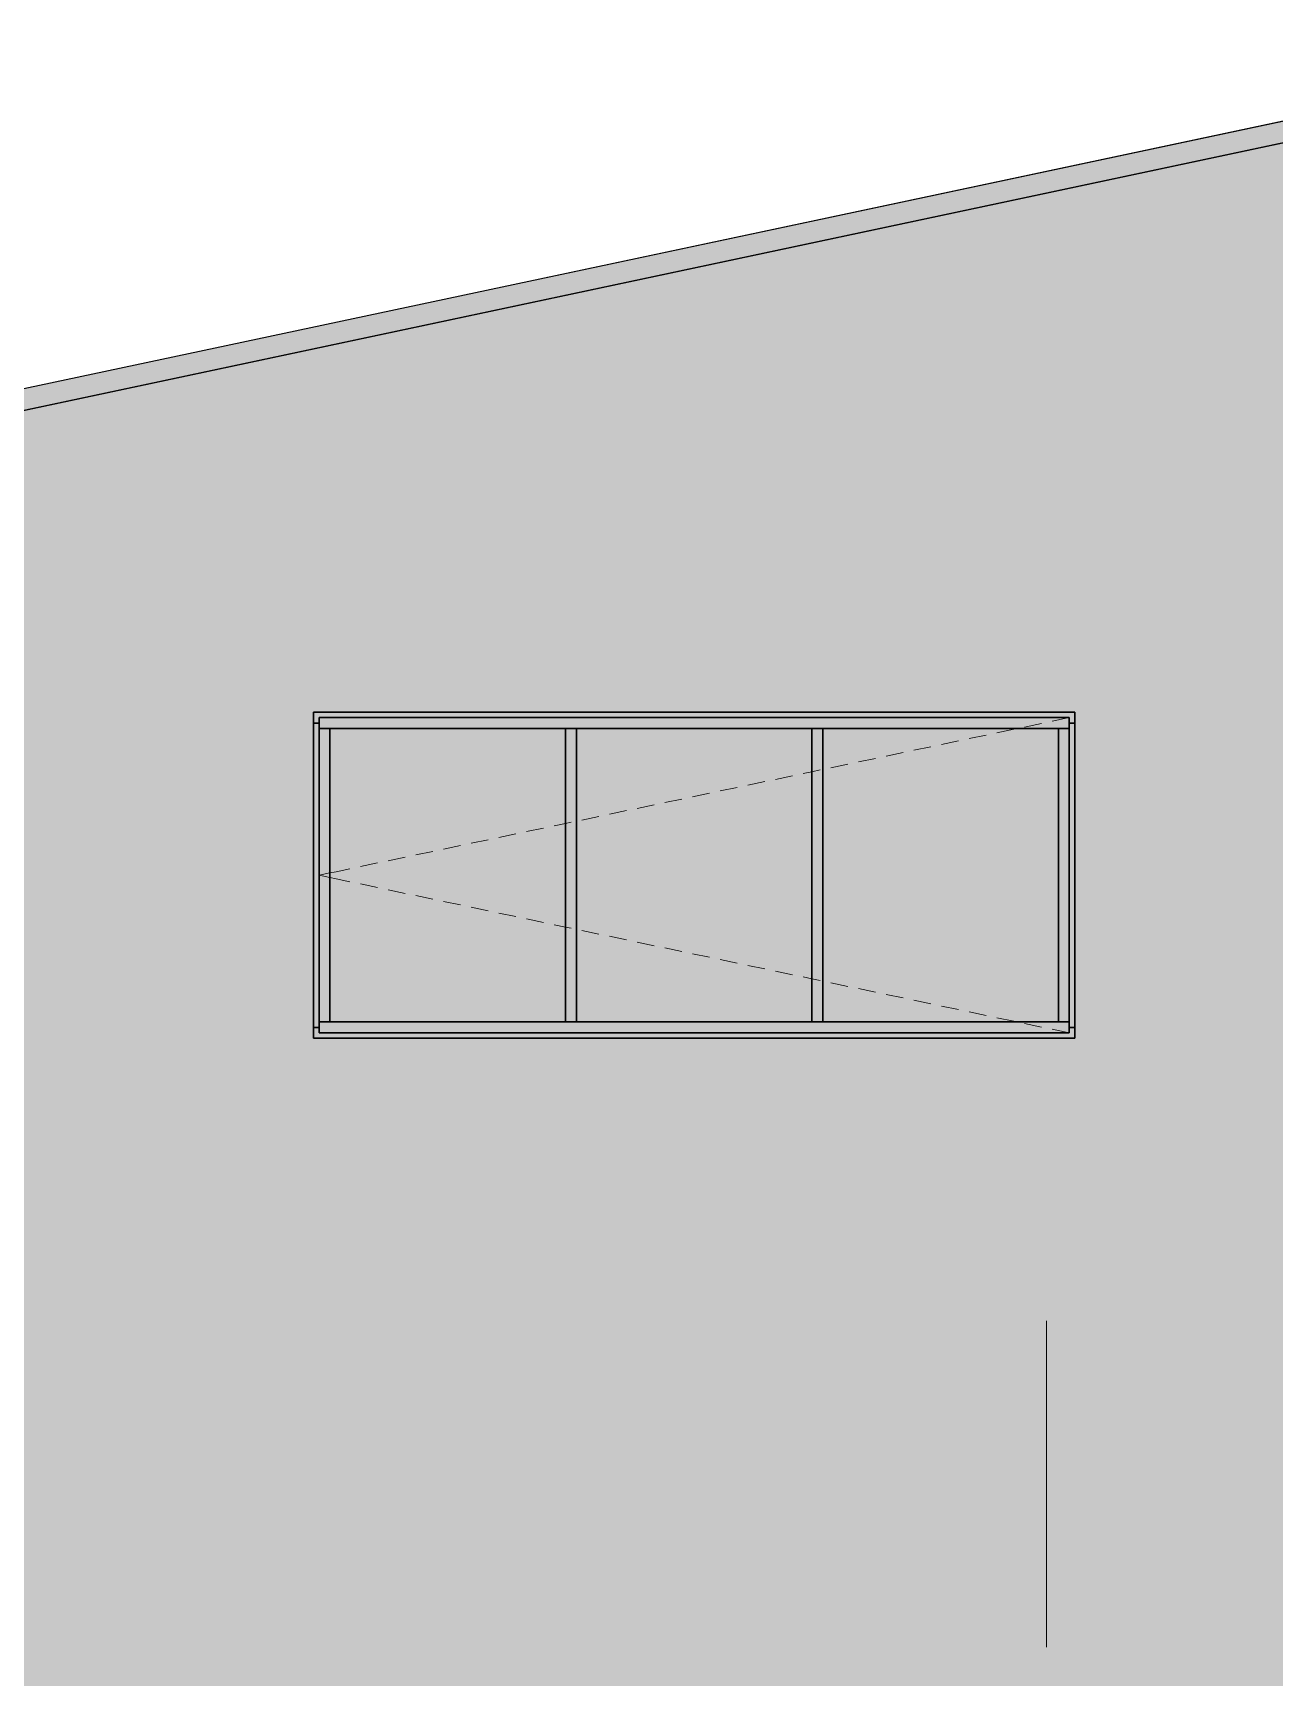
# Model space of a CAD drawing. Extents: x 8 to 21351, y 0 to 420.
# Drawn here: x 19115.37 to 19143.91, y 154.61 to 192.43 of the extents above; entities that cross this region are included whole.
import ezdxf

# ---------------------------------------------------------------- set-up
doc = ezdxf.new("R2010")
doc.units = 0

msp = doc.modelspace()

# ---------------------------------------------------------------- hatches: boundary and pattern name
for points in [[(19104.872, 182.059), (19104.974, 181.581), (19153.774, 191.954), (19153.672, 192.432)], [(19104.872, 182.059), (19104.974, 181.581), (19153.774, 191.954), (19153.672, 192.432)], [(19121.947, 176.557), (19121.947, 176.682), (19139.197, 176.682), (19139.197, 176.557), (19139.322, 176.557), (19139.322, 176.807), (19121.822, 176.807), (19121.822, 176.557)], [(19121.947, 176.682), (19121.947, 176.432), (19122.197, 176.432), (19138.947, 176.432), (19139.197, 176.432), (19139.197, 176.682)], [(19121.947, 169.557), (19121.947, 176.557), (19121.822, 176.557), (19121.822, 169.557)], [(19122.197, 176.432), (19121.947, 176.432), (19121.947, 169.682), (19122.197, 169.682)], [(19127.614, 169.682), (19127.614, 176.432), (19122.197, 176.432), (19122.197, 169.682)], [(19127.614, 169.682), (19127.864, 169.682), (19127.864, 176.432), (19127.614, 176.432)], [(19133.28, 169.682), (19133.28, 176.432), (19127.864, 176.432), (19127.864, 169.682)], [(19133.28, 169.682), (19133.53, 169.682), (19133.53, 176.432), (19133.28, 176.432)], [(19138.947, 169.682), (19138.947, 176.432), (19133.53, 176.432), (19133.53, 169.682)], [(19138.947, 169.682), (19139.197, 169.682), (19139.197, 176.432), (19138.947, 176.432)], [(19139.197, 176.557), (19139.197, 169.557), (19139.322, 169.557), (19139.322, 176.557)], [(19121.947, 169.432), (19121.947, 169.557), (19121.822, 169.557), (19121.822, 169.307), (19139.322, 169.307), (19139.322, 169.557), (19139.197, 169.557), (19139.197, 169.432)], [(19139.197, 169.432), (19139.197, 169.682), (19138.947, 169.682), (19122.197, 169.682), (19121.947, 169.682), (19121.947, 169.432)]]:
    msp.add_hatch(color=7).paths.add_polyline_path(points)
h = msp.add_hatch(color=7)
h.paths.add_polyline_path([(19107.872, 182.197), (19107.872, 137.807), (19168.022, 137.807), (19168.022, 155.307), (19185.522, 155.307), (19185.522, 142.807), (19186.297, 142.807), (19186.297, 142.478), (19196.952, 137.807), (19198.972, 137.807), (19198.972, 182.303), (19192.516, 183.675), (19153.672, 191.932)])
h.paths.add_polyline_path([(19139.322, 169.307), (19121.822, 169.307), (19121.822, 176.807), (19139.322, 176.807)])
h.paths.add_polyline_path([(19168.022, 176.807), (19185.522, 176.807), (19185.522, 169.307), (19168.022, 169.307)])
h = msp.add_hatch(color=7)
h.paths.add_polyline_path([(19107.872, 182.197), (19107.872, 137.807), (19168.022, 137.807), (19168.022, 155.307), (19185.522, 155.307), (19185.522, 142.807), (19186.297, 142.807), (19186.297, 142.478), (19196.952, 137.807), (19198.972, 137.807), (19198.972, 182.303), (19192.516, 183.675), (19153.672, 191.932)])
h.paths.add_polyline_path([(19139.322, 169.307), (19121.822, 169.307), (19121.822, 176.807), (19139.322, 176.807)])
h.paths.add_polyline_path([(19168.022, 176.807), (19185.522, 176.807), (19185.522, 169.307), (19168.022, 169.307)])
at = {"true_color": 0x2e2e2e}
for points in [[(19121.947, 176.557), (19121.947, 176.682), (19139.197, 176.682), (19139.197, 176.557), (19139.322, 176.557), (19139.322, 176.807), (19121.822, 176.807), (19121.822, 176.557)], [(19121.947, 176.682), (19121.947, 176.432), (19122.197, 176.432), (19138.947, 176.432), (19139.197, 176.432), (19139.197, 176.682)], [(19121.947, 169.557), (19121.947, 176.557), (19121.822, 176.557), (19121.822, 169.557)], [(19122.197, 176.432), (19121.947, 176.432), (19121.947, 169.682), (19122.197, 169.682)], [(19127.614, 169.682), (19127.864, 169.682), (19127.864, 176.432), (19127.614, 176.432)], [(19133.28, 169.682), (19133.53, 169.682), (19133.53, 176.432), (19133.28, 176.432)], [(19138.947, 169.682), (19139.197, 169.682), (19139.197, 176.432), (19138.947, 176.432)], [(19139.197, 176.557), (19139.197, 169.557), (19139.322, 169.557), (19139.322, 176.557)], [(19121.947, 169.432), (19121.947, 169.557), (19121.822, 169.557), (19121.822, 169.307), (19139.322, 169.307), (19139.322, 169.557), (19139.197, 169.557), (19139.197, 169.432)], [(19139.197, 169.432), (19139.197, 169.682), (19138.947, 169.682), (19122.197, 169.682), (19121.947, 169.682), (19121.947, 169.432)]]:
    msp.add_hatch(color=0, dxfattribs=at).paths.add_polyline_path(points)
at = {"true_color": 0xf3f7f0}
for points in [[(19127.614, 169.682), (19127.614, 176.432), (19122.197, 176.432), (19122.197, 169.682)], [(19133.28, 169.682), (19133.28, 176.432), (19127.864, 176.432), (19127.864, 169.682)], [(19138.947, 169.682), (19138.947, 176.432), (19133.53, 176.432), (19133.53, 169.682)]]:
    msp.add_hatch(color=0, dxfattribs=at).paths.add_polyline_path(points)

# ---------------------------------------------------------------- linework, layer by layer
at = {"color": 7, "lineweight": 15}
for p, q in [((19104.872, 182.059), (19153.672, 192.432)), ((19104.974, 181.581), (19153.672, 191.932)), ((19139.322, 176.807), (19121.822, 176.807)), ((19121.822, 176.807), (19121.822, 176.557)), ((19121.947, 176.682), (19121.947, 176.432)), ((19139.197, 176.682), (19121.947, 176.682)), ((19139.197, 176.682), (19138.805, 176.6)), ((19139.197, 176.432), (19139.197, 176.682)), ((19139.322, 176.557), (19139.322, 176.807)), ((19121.822, 176.557), (19121.822, 169.557)), ((19121.947, 176.432), (19121.947, 169.682)), ((19122.197, 169.682), (19122.197, 176.432)), ((19122.197, 176.432), (19127.614, 176.432)), ((19127.864, 176.432), (19127.614, 176.432)), ((19127.614, 176.432), (19127.614, 169.682)), ((19127.864, 169.682), (19127.864, 176.432)), ((19127.864, 176.432), (19133.28, 176.432)), ((19133.53, 176.432), (19133.28, 176.432)), ((19133.28, 176.432), (19133.28, 169.682)), ((19133.53, 169.682), (19133.53, 176.432)), ((19133.53, 176.432), (19138.947, 176.432)), ((19137.289, 176.281), (19136.897, 176.199)), ((19137.925, 176.414), (19137.533, 176.332)), ((19138.561, 176.548), (19138.169, 176.466)), ((19138.947, 176.432), (19138.947, 169.682)), ((19139.197, 169.682), (19139.197, 176.432)), ((19139.322, 169.557), (19139.322, 176.557)), ((19135.38, 175.88), (19134.989, 175.798)), ((19136.016, 176.013), (19135.625, 175.931)), ((19136.652, 176.147), (19136.261, 176.065)), ((19133.472, 175.479), (19133.28, 175.438)), ((19134.108, 175.612), (19133.717, 175.53)), ((19134.744, 175.746), (19134.353, 175.664)), ((19132.2, 175.211), (19131.808, 175.129)), ((19132.836, 175.345), (19132.444, 175.263)), ((19133.28, 175.438), (19133.081, 175.397)), ((19130.291, 174.81), (19129.9, 174.728)), ((19130.928, 174.944), (19130.536, 174.862)), ((19131.564, 175.078), (19131.172, 174.995)), ((19128.383, 174.409), (19127.992, 174.327)), ((19129.019, 174.543), (19128.628, 174.461)), ((19129.655, 174.677), (19129.264, 174.594)), ((19126.475, 174.008), (19126.083, 173.926)), ((19127.111, 174.142), (19126.719, 174.06)), ((19127.614, 174.248), (19127.356, 174.193)), ((19127.747, 174.276), (19127.614, 174.248)), ((19124.566, 173.607), (19124.175, 173.525)), ((19125.203, 173.741), (19124.811, 173.659)), ((19125.839, 173.875), (19125.447, 173.792)), ((19123.294, 173.34), (19122.903, 173.258)), ((19123.93, 173.474), (19123.539, 173.391)), ((19122.197, 173.109), (19121.947, 173.057)), ((19122.197, 173.004), (19121.947, 173.057)), ((19122.338, 173.139), (19122.197, 173.109)), ((19122.338, 172.975), (19122.197, 173.004)), ((19122.658, 173.206), (19122.338, 173.139)), ((19122.658, 172.907), (19122.338, 172.975)), ((19123.294, 172.774), (19122.903, 172.856)), ((19123.93, 172.64), (19123.539, 172.722)), ((19124.566, 172.506), (19124.175, 172.589)), ((19125.203, 172.373), (19124.811, 172.455)), ((19125.839, 172.239), (19125.447, 172.321)), ((19126.475, 172.105), (19126.083, 172.188)), ((19127.111, 171.972), (19126.719, 172.054)), ((19127.614, 171.866), (19127.356, 171.92)), ((19127.747, 171.838), (19127.614, 171.866)), ((19128.383, 171.704), (19127.992, 171.787)), ((19129.019, 171.571), (19128.628, 171.653)), ((19129.655, 171.437), (19129.264, 171.519)), ((19130.291, 171.303), (19129.9, 171.386)), ((19130.928, 171.17), (19130.536, 171.252)), ((19131.564, 171.036), (19131.172, 171.118)), ((19132.2, 170.902), (19131.808, 170.985)), ((19132.836, 170.769), (19132.444, 170.851)), ((19133.28, 170.675), (19133.081, 170.717)), ((19133.472, 170.635), (19133.28, 170.675)), ((19134.108, 170.501), (19133.717, 170.584)), ((19134.744, 170.368), (19134.353, 170.45)), ((19135.38, 170.234), (19134.989, 170.316)), ((19136.016, 170.1), (19135.625, 170.182)), ((19136.652, 169.967), (19136.261, 170.049)), ((19137.289, 169.833), (19136.897, 169.915)), ((19121.822, 169.557), (19121.822, 169.307)), ((19121.947, 169.682), (19121.947, 169.432)), ((19121.947, 169.432), (19139.197, 169.432)), ((19127.614, 169.682), (19122.197, 169.682)), ((19127.614, 169.682), (19127.864, 169.682)), ((19133.28, 169.682), (19127.864, 169.682)), ((19133.28, 169.682), (19133.53, 169.682)), ((19138.947, 169.682), (19133.53, 169.682)), ((19137.925, 169.699), (19137.533, 169.781)), ((19138.561, 169.566), (19138.169, 169.648)), ((19139.197, 169.432), (19138.805, 169.514)), ((19139.197, 169.432), (19139.197, 169.682)), ((19139.322, 169.307), (19139.322, 169.557)), ((19121.822, 169.307), (19139.322, 169.307)), ((19138.672, 157.807), (19138.672, 162.807)), ((19138.672, 157.807), (19138.672, 155.3))]:
    msp.add_line(p, q, dxfattribs=at)
at = {"color": 7}
for points in [[(19104.872, 182.059), (19104.974, 181.581), (19153.774, 191.954), (19153.672, 192.432)], [(19104.872, 182.059), (19104.974, 181.581), (19153.774, 191.954), (19153.672, 192.432)], [(19107.872, 182.197), (19107.872, 137.807), (19168.022, 137.807), (19168.022, 155.307), (19185.522, 155.307), (19185.522, 142.807), (19186.297, 142.807), (19186.297, 142.478), (19196.952, 137.807), (19198.972, 137.807), (19198.972, 182.303), (19192.516, 183.675), (19153.672, 191.932)], [(19107.872, 182.197), (19107.872, 137.807), (19168.022, 137.807), (19168.022, 155.307), (19185.522, 155.307), (19185.522, 142.807), (19186.297, 142.807), (19186.297, 142.478), (19196.952, 137.807), (19198.972, 137.807), (19198.972, 182.303), (19192.516, 183.675), (19153.672, 191.932)], [(19139.322, 169.307), (19121.822, 169.307), (19121.822, 176.807), (19139.322, 176.807)], [(19139.322, 169.307), (19121.822, 169.307), (19121.822, 176.807), (19139.322, 176.807)], [(19121.947, 176.557), (19121.947, 176.682), (19139.197, 176.682), (19139.197, 176.557), (19139.322, 176.557), (19139.322, 176.807), (19121.822, 176.807), (19121.822, 176.557)], [(19121.947, 176.682), (19121.947, 176.432), (19122.197, 176.432), (19138.947, 176.432), (19139.197, 176.432), (19139.197, 176.682)], [(19121.947, 169.557), (19121.947, 176.557), (19121.822, 176.557), (19121.822, 169.557)], [(19122.197, 176.432), (19121.947, 176.432), (19121.947, 169.682), (19122.197, 169.682)], [(19127.614, 169.682), (19127.614, 176.432), (19122.197, 176.432), (19122.197, 169.682)], [(19127.614, 169.682), (19127.864, 169.682), (19127.864, 176.432), (19127.614, 176.432)], [(19133.28, 169.682), (19133.28, 176.432), (19127.864, 176.432), (19127.864, 169.682)], [(19133.28, 169.682), (19133.53, 169.682), (19133.53, 176.432), (19133.28, 176.432)], [(19138.947, 169.682), (19138.947, 176.432), (19133.53, 176.432), (19133.53, 169.682)], [(19138.947, 169.682), (19139.197, 169.682), (19139.197, 176.432), (19138.947, 176.432)], [(19139.197, 176.557), (19139.197, 169.557), (19139.322, 169.557), (19139.322, 176.557)], [(19121.947, 169.432), (19121.947, 169.557), (19121.822, 169.557), (19121.822, 169.307), (19139.322, 169.307), (19139.322, 169.557), (19139.197, 169.557), (19139.197, 169.432)], [(19139.197, 169.432), (19139.197, 169.682), (19138.947, 169.682), (19122.197, 169.682), (19121.947, 169.682), (19121.947, 169.432)]]:
    msp.add_lwpolyline(points, close=True, dxfattribs=at)
at = {"color": 0, "true_color": 0x2e2e2e}
for points in [[(19121.947, 176.557), (19121.947, 176.682), (19139.197, 176.682), (19139.197, 176.557), (19139.322, 176.557), (19139.322, 176.807), (19121.822, 176.807), (19121.822, 176.557)], [(19121.947, 176.682), (19121.947, 176.432), (19122.197, 176.432), (19138.947, 176.432), (19139.197, 176.432), (19139.197, 176.682)], [(19121.947, 169.557), (19121.947, 176.557), (19121.822, 176.557), (19121.822, 169.557)], [(19122.197, 176.432), (19121.947, 176.432), (19121.947, 169.682), (19122.197, 169.682)], [(19127.614, 169.682), (19127.864, 169.682), (19127.864, 176.432), (19127.614, 176.432)], [(19133.28, 169.682), (19133.53, 169.682), (19133.53, 176.432), (19133.28, 176.432)], [(19138.947, 169.682), (19139.197, 169.682), (19139.197, 176.432), (19138.947, 176.432)], [(19139.197, 176.557), (19139.197, 169.557), (19139.322, 169.557), (19139.322, 176.557)], [(19121.947, 169.432), (19121.947, 169.557), (19121.822, 169.557), (19121.822, 169.307), (19139.322, 169.307), (19139.322, 169.557), (19139.197, 169.557), (19139.197, 169.432)], [(19139.197, 169.432), (19139.197, 169.682), (19138.947, 169.682), (19122.197, 169.682), (19121.947, 169.682), (19121.947, 169.432)]]:
    msp.add_lwpolyline(points, close=True, dxfattribs=at)
at = {"color": 0, "true_color": 0xf3f7f0}
for points in [[(19127.614, 169.682), (19127.614, 176.432), (19122.197, 176.432), (19122.197, 169.682)], [(19133.28, 169.682), (19133.28, 176.432), (19127.864, 176.432), (19127.864, 169.682)], [(19138.947, 169.682), (19138.947, 176.432), (19133.53, 176.432), (19133.53, 169.682)]]:
    msp.add_lwpolyline(points, close=True, dxfattribs=at)

doc.saveas('drawing.dxf')
